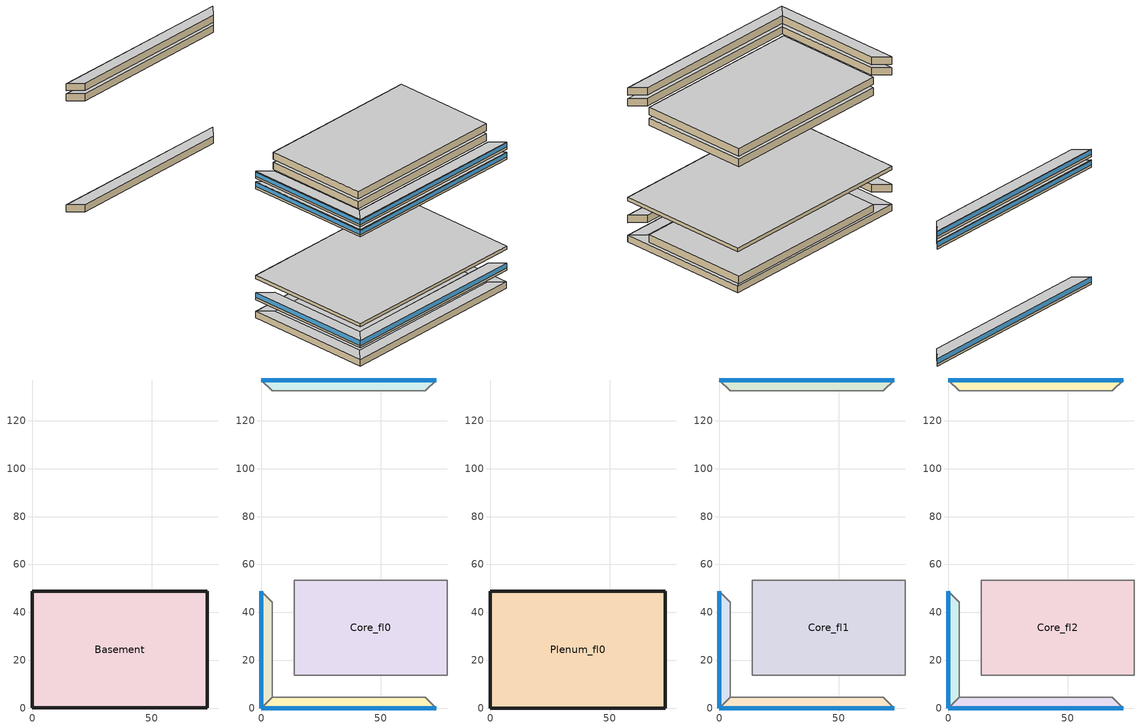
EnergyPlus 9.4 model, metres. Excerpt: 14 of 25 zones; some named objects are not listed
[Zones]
Basement
 floor ground (ext-slab): 73.11,48.78 73.11,0.04 0,0.04 0,48.78 z-7.12
 wall ground (Underground Wall Non-res): 73.11,0.04 73.11,48.78 0,48.78 0,0.04 73.11,0.04 z-7.12:-4.68
 ceiling adiabatic (INT-FLOOR-UNDERSIDE): 4.57,4.61 0,0.04 73.11,0.04 68.53,4.61 z-4.68; 68.53,4.61 73.11,0.04 73.11,48.78 68.53,44.2 z-4.68; 68.53,44.2 73.11,48.78 0,48.78 4.57,44.2 z-4.68; 4.57,44.2 0,48.78 0,0.04 4.57,4.61 z-4.68; 4.57,44.2 4.57,4.61 68.53,4.61 68.53,44.2 z-4.68
Core_fl0
 floor adiabatic (INT-FLOOR-TOPSIDE): 77.68,53.31 77.68,13.72 13.72,13.72 13.72,53.31 z0
 wall to Perimeter_fl0_ZN_2 (int-walls): 77.68,13.72 77.68,53.31 z0:2.74
 wall to Perimeter_fl0_ZN_3 (int-walls): 77.68,53.31 13.72,53.31 z0:2.74
 wall to Perimeter_fl0_ZN_1 (int-walls): 13.72,13.72 77.68,13.72 z0:2.74
 wall to Perimeter_fl0_ZN_4 (int-walls): 13.72,53.31 13.72,13.72 z0:2.74
Perimeter_fl0_ZN_1
 floor adiabatic (INT-FLOOR-TOPSIDE): 68.53,4.57 73.11,0 0,0 4.57,4.57 z0
 wall outside (Mass Non-res Ext Wall): 0,0 73.11,0 z0:2.74
 wall to Perimeter_fl0_ZN_2 (int-walls): 73.11,0 68.53,4.57 z0:2.74
 wall to Perimeter_fl0_ZN_4 (int-walls): 4.57,4.57 0,0 z0:2.74
 window (Window Non-res Fixed): 0,0 73.11,0 z0.91:2.74
Perimeter_fl0_ZN_3
 floor adiabatic (INT-FLOOR-TOPSIDE): 4.57,132.49 0,137.06 73.11,137.06 68.53,132.49 z0
 wall outside (Mass Non-res Ext Wall): 73.11,137.06 0,137.06 z0:2.74
 wall to Perimeter_fl0_ZN_2 (int-walls): 68.53,132.49 73.11,137.06 z0:2.74
 wall to Perimeter_fl0_ZN_4 (int-walls): 0,137.06 4.57,132.49 z0:2.74
 window (Window Non-res Fixed): 73.11,137.06 0,137.06 z0.91:2.74
Perimeter_fl0_ZN_4
 floor adiabatic (INT-FLOOR-TOPSIDE): 4.57,4.57 0,0 0,48.74 4.57,44.16 z0
 wall outside (Mass Non-res Ext Wall): 0,48.74 0,0 z0:2.74
 window (Window Non-res Fixed): 0,48.74 0,0 z0.91:2.74
Plenum_fl0
 floor to Perimeter_fl0_ZN_1 (DropCeiling): 4.57,4.57 68.53,4.57 73.11,0 0,0 z8.23
 floor to Perimeter_fl0_ZN_2 (DropCeiling): 73.11,48.74 73.11,0 68.53,4.57 68.53,44.16 z8.23
 floor to Perimeter_fl0_ZN_3 (DropCeiling): 68.53,44.16 4.57,44.16 0,48.74 73.11,48.74 z8.23
 floor to Perimeter_fl0_ZN_4 (DropCeiling): 4.57,44.16 4.57,4.57 0,0 0,48.74 z8.23
 floor to Core_fl0 (DropCeiling): 68.53,4.57 4.57,4.57 4.57,44.16 68.53,44.16 z8.23
 wall outside (Mass Non-res Ext Wall): 73.11,0 73.11,48.74 0,48.74 0,0 73.11,0 z8.23:9.45
 ceiling adiabatic (INT-FLOOR-UNDERSIDE): 73.11,0 73.11,48.74 0,48.74 0,0 z9.45
Core_fl1
 floor adiabatic (INT-FLOOR-TOPSIDE): 77.68,53.31 77.68,13.72 13.72,13.72 13.72,53.31 z43.59
 wall to Perimeter_fl1_ZN_2 (int-walls): 77.68,13.72 77.68,53.31 z43.59:46.34
 wall to Perimeter_fl1_ZN_3 (int-walls): 77.68,53.31 13.72,53.31 z43.59:46.34
 wall to Perimeter_fl1_ZN_1 (int-walls): 13.72,13.72 77.68,13.72 z43.59:46.34
 wall to Perimeter_fl1_ZN_4 (int-walls): 13.72,53.31 13.72,13.72 z43.59:46.34
 ceiling to Plenum_fl1 (DropCeiling): 13.72,53.31 13.72,13.72 77.68,13.72 77.68,53.31 z46.34
Perimeter_fl1_ZN_1
 floor adiabatic (INT-FLOOR-TOPSIDE): 68.53,4.57 73.11,0 0,0 4.57,4.57 z43.59
 wall outside (Mass Non-res Ext Wall): 0,0 73.11,0 z43.59:46.34
 wall to Perimeter_fl1_ZN_2 (int-walls): 73.11,0 68.53,4.57 z43.59:46.34
 wall to Perimeter_fl1_ZN_4 (int-walls): 4.57,4.57 0,0 z43.59:46.34
 window (Window Non-res Fixed): 0,0 73.11,0 z44.51:46.09
 ceiling to Plenum_fl1 (DropCeiling): 4.57,4.57 0,0 73.11,0 68.53,4.57 z46.34
Perimeter_fl1_ZN_3
 floor adiabatic (INT-FLOOR-TOPSIDE): 4.57,132.49 0,137.06 73.11,137.06 68.53,132.49 z43.59
 wall outside (Mass Non-res Ext Wall): 73.11,137.06 0,137.06 z43.59:46.34
 wall to Perimeter_fl1_ZN_2 (int-walls): 68.53,132.49 73.11,137.06 z43.59:46.34
 wall to Perimeter_fl1_ZN_4 (int-walls): 0,137.06 4.57,132.49 z43.59:46.34
 window (Window Non-res Fixed): 73.11,137.06 0,137.06 z44.51:46.09
 ceiling to Plenum_fl1 (DropCeiling): 68.53,132.49 73.11,137.06 0,137.06 4.57,132.49 z46.34
Perimeter_fl1_ZN_4
 floor adiabatic (INT-FLOOR-TOPSIDE): 4.57,4.57 0,0 0,48.74 4.57,44.16 z43.59
 wall outside (Mass Non-res Ext Wall): 0,48.74 0,0 z43.59:46.34
 window (Window Non-res Fixed): 0,48.74 0,0 z44.51:46.09
 ceiling to Plenum_fl1 (DropCeiling): 4.57,44.16 0,48.74 0,0 4.57,4.57 z46.34
Core_fl2
 floor adiabatic (INT-FLOOR-TOPSIDE): 77.68,53.31 77.68,13.72 13.72,13.72 13.72,53.31 z47.56
 wall to Perimeter_fl2_ZN_2 (int-walls): 77.68,13.72 77.68,53.31 z47.56:50.31
 wall to Perimeter_fl2_ZN_3 (int-walls): 77.68,53.31 13.72,53.31 z47.56:50.31
 wall to Perimeter_fl2_ZN_1 (int-walls): 13.72,13.72 77.68,13.72 z47.56:50.31
 wall to Perimeter_fl2_ZN_4 (int-walls): 13.72,53.31 13.72,13.72 z47.56:50.31
 ceiling to Plenum_fl2 (DropCeiling): 13.72,53.31 13.72,13.72 77.68,13.72 77.68,53.31 z50.31
Perimeter_fl2_ZN_1
 floor adiabatic (INT-FLOOR-TOPSIDE): 68.53,4.57 73.11,0 0,0 4.57,4.57 z47.56
 wall outside (Mass Non-res Ext Wall): 0,0 73.11,0 z47.56:50.31
 wall to Perimeter_fl2_ZN_2 (int-walls): 73.11,0 68.53,4.57 z47.56:50.31
 wall to Perimeter_fl2_ZN_4 (int-walls): 4.57,4.57 0,0 z47.56:50.31
 window (Window Non-res Fixed): 0,0 73.11,0 z48.48:50.06
 ceiling to Plenum_fl2 (DropCeiling): 4.57,4.57 0,0 73.11,0 68.53,4.57 z50.31
Perimeter_fl2_ZN_3
 floor adiabatic (INT-FLOOR-TOPSIDE): 4.57,132.49 0,137.06 73.11,137.06 68.53,132.49 z47.56
 wall outside (Mass Non-res Ext Wall): 73.11,137.06 0,137.06 z47.56:50.31
 wall to Perimeter_fl2_ZN_2 (int-walls): 68.53,132.49 73.11,137.06 z47.56:50.31
 wall to Perimeter_fl2_ZN_4 (int-walls): 0,137.06 4.57,132.49 z47.56:50.31
 window (Window Non-res Fixed): 73.11,137.06 0,137.06 z48.48:50.06
 ceiling to Plenum_fl2 (DropCeiling): 68.53,132.49 73.11,137.06 0,137.06 4.57,132.49 z50.31
Perimeter_fl2_ZN_4
 floor adiabatic (INT-FLOOR-TOPSIDE): 4.57,4.57 0,0 0,48.74 4.57,44.16 z47.56
 wall outside (Mass Non-res Ext Wall): 0,48.74 0,0 z47.56:50.31
 window (Window Non-res Fixed): 0,48.74 0,0 z48.48:50.06
 ceiling to Plenum_fl2 (DropCeiling): 4.57,44.16 0,48.74 0,0 4.57,4.57 z50.31
[Building]
Ref Bldg Large Office New2004_v1.3_5.0: 0, City, 0.04, 0.2, FullInteriorAndExterior, 25, 6
[Site:GroundTemperature:BuildingSurface]
19.91, 19.92, 19.91, 19.93, 19.95, 20.04, 20.33, 20.06, 20.44, 20.09, 19.99, 19.95
[Site:Location]
USA CA-SAN FRANCISCO: 37.62, -122.4, -8, 5
[Site:WaterMainsTemperature]
Correlation: , 13.08, 8
[Construction]
DropCeiling: Std AC02
INT-FLOOR-TOPSIDE: MAT-CC05 4 HW CONCRETE, CP02 CARPET PAD
INT-FLOOR-UNDERSIDE: CP02 CARPET PAD, MAT-CC05 4 HW CONCRETE
InteriorFurnishings: Std Wood 6inch
Mass Non-res Ext Wall: 1IN Stucco, 8IN Concrete HW, Mass NonRes Wall Insulation, 1/2IN Gypsum
Underground Wall Non-res: 8IN Concrete HW, UGWall NonRes Insulation
Window Non-res Fixed: NonRes Fixed Assembly Window
ext-slab: HW CONCRETE, CP02 CARPET PAD
int-walls: 1/2IN Gypsum, 1/2IN Gypsum
[Material]
1/2IN Gypsum: Smooth, 0.0127, 0.16, 784.9, 830, 0.9, 0.92, 0.92
1IN Stucco: Smooth, 0.0253, 0.6918, 1858, 837, 0.9, 0.92, 0.92
8IN CONCRETE HW: Rough, 0.2032, 1.311, 2240, 836.8, 0.9, 0.7, 0.7
HW CONCRETE; MAT-CC05 4 HW CONCRETE: Rough, 0.1016, 1.311, 2240, 836.8, 0.9, 0.7, 0.7
Mass NonRes Wall Insulation: MediumRough, 0.03654, 0.049, 265, 836.8, 0.9, 0.7, 0.7
Std AC02: MediumSmooth, 0.0127, 0.057, 288, 1339, 0.9, 0.7, 0.2
Std Wood 6inch: MediumSmooth, 0.15, 0.12, 540, 1210, 0.9, 0.7, 0.7
UGWall NonRes Insulation: MediumRough, 0.0001, 0.049, 265, 836.8, 0.9, 0.7, 0.7
[Material:NoMass]
CP02 CARPET PAD: VeryRough, 0.2165, 0.9, 0.7, 0.8
[WindowMaterial:SimpleGlazingSystem]
NonRes Fixed Assembly Window: 6.927, 0.39
[ElectricEquipment]
Basement_PlugMisc_Equip: Basement, BLDG_EQUIP_SCH, Watts/Area, , 10.76, , 0, 0.5, 0, General
Core_fl0_PlugMisc_Equip: Core_fl0, BLDG_EQUIP_SCH, Watts/Area, , 10.76, , 0, 0.5, 0, General
Core_fl1_PlugMisc_Equip: Core_fl1, BLDG_EQUIP_SCH, Watts/Area, , 10.76, , 0, 0.5, 0, General
Core_fl2_PlugMisc_Equip: Core_fl2, BLDG_EQUIP_SCH, Watts/Area, , 10.76, , 0, 0.5, 0, General
Perimeter_fl0_ZN_1_PlugMisc_Equip: Perimeter_fl0_ZN_1, BLDG_EQUIP_SCH, Watts/Area, , 10.76, , 0, 0.5, 0, General
Perimeter_fl0_ZN_2_PlugMisc_Equip: Perimeter_fl0_ZN_2, BLDG_EQUIP_SCH, Watts/Area, , 10.76, , 0, 0.5, 0, General
Perimeter_fl0_ZN_3_PlugMisc_Equip: Perimeter_fl0_ZN_3, BLDG_EQUIP_SCH, Watts/Area, , 10.76, , 0, 0.5, 0, General
Perimeter_fl0_ZN_4_PlugMisc_Equip: Perimeter_fl0_ZN_4, BLDG_EQUIP_SCH, Watts/Area, , 10.76, , 0, 0.5, 0, General
Perimeter_fl1_ZN_1_PlugMisc_Equip: Perimeter_fl1_ZN_1, BLDG_EQUIP_SCH, Watts/Area, , 10.76, , 0, 0.5, 0, General
Perimeter_fl2_ZN_1_PlugMisc_Equip: Perimeter_fl2_ZN_1, BLDG_EQUIP_SCH, Watts/Area, , 10.76, , 0, 0.5, 0, General
Perimeter_fl1_ZN_2_PlugMisc_Equip: Perimeter_fl1_ZN_2, BLDG_EQUIP_SCH, Watts/Area, , 10.76, , 0, 0.5, 0, General
Perimeter_fl2_ZN_2_PlugMisc_Equip: Perimeter_fl2_ZN_2, BLDG_EQUIP_SCH, Watts/Area, , 10.76, , 0, 0.5, 0, General
Perimeter_fl1_ZN_3_PlugMisc_Equip: Perimeter_fl1_ZN_3, BLDG_EQUIP_SCH, Watts/Area, , 10.76, , 0, 0.5, 0, General
Perimeter_fl2_ZN_3_PlugMisc_Equip: Perimeter_fl2_ZN_3, BLDG_EQUIP_SCH, Watts/Area, , 10.76, , 0, 0.5, 0, General
Perimeter_fl1_ZN_4_PlugMisc_Equip: Perimeter_fl1_ZN_4, BLDG_EQUIP_SCH, Watts/Area, , 10.76, , 0, 0.5, 0, General
Perimeter_fl2_ZN_4_PlugMisc_Equip: Perimeter_fl2_ZN_4, BLDG_EQUIP_SCH, Watts/Area, , 10.76, , 0, 0.5, 0, General
Perimeter_fl3_ZN_2_PlugMisc_Equip: Perimeter_fl3_ZN_2, BLDG_EQUIP_SCH, Watts/Area, , 10.76, , 0, 0.5, 0, General
[Exterior:FuelEquipment]
Elevators: Electricity, BLDG_ELEVATORS, 244400, Elevators
[Exterior:Lights]
Exterior Facade Lighting: ALWAYS_ON, 51260, AstronomicalClock, Exterior Facade Lighting
[InternalMass]
Basement Internal Mass: InteriorFurnishings, Basement, 7126
Core_fl0 Internal Mass: InteriorFurnishings, Core_fl0, 5065
Core_fl1 Internal Mass: InteriorFurnishings, Core_fl1, 5065
Core_fl2 Internal Mass: InteriorFurnishings, Core_fl2, 5065
Perimeter_fl0_ZN_1 Internal Mass: InteriorFurnishings, Perimeter_fl0_ZN_1, 626.8
Perimeter_fl0_ZN_2 Internal Mass: InteriorFurnishings, Perimeter_fl0_ZN_2, 404
Perimeter_fl0_ZN_3 Internal Mass: InteriorFurnishings, Perimeter_fl0_ZN_3, 626.8
Perimeter_fl0_ZN_4 Internal Mass: InteriorFurnishings, Perimeter_fl0_ZN_4, 404
Perimeter_fl1_ZN_1 Internal Mass: InteriorFurnishings, Perimeter_fl1_ZN_1, 626.8
Perimeter_fl2_ZN_1 Internal Mass: InteriorFurnishings, Perimeter_fl2_ZN_1, 626.8
Perimeter_fl1_ZN_2 Internal Mass: InteriorFurnishings, Perimeter_fl1_ZN_2, 404
Perimeter_fl2_ZN_2 Internal Mass: InteriorFurnishings, Perimeter_fl2_ZN_2, 404
Perimeter_fl1_ZN_3 Internal Mass: InteriorFurnishings, Perimeter_fl1_ZN_3, 626.8
Perimeter_fl2_ZN_3 Internal Mass: InteriorFurnishings, Perimeter_fl2_ZN_3, 626.8
Perimeter_fl1_ZN_4 Internal Mass: InteriorFurnishings, Perimeter_fl1_ZN_4, 404
Perimeter_fl2_ZN_4 Internal Mass: InteriorFurnishings, Perimeter_fl2_ZN_4, 404
Perimeter_fl3_ZN_2 Internal Mass: InteriorFurnishings, Perimeter_fl3_ZN_2, 404
[Lights]
Basement_Lights: Basement, BLDG_LIGHT_SCH, Watts/Area, , 10.76, , 0, 0.7, 0.2, 1, General, No
Core_fl0_Lights: Core_fl0, BLDG_LIGHT_SCH, Watts/Area, , 10.76, , 0, 0.7, 0.2, 1, General, No
Core_fl1_Lights: Core_fl1, BLDG_LIGHT_SCH, Watts/Area, , 10.76, , 0, 0.7, 0.2, 1, General, No
Core_fl2_Lights: Core_fl2, BLDG_LIGHT_SCH, Watts/Area, , 10.76, , 0, 0.7, 0.2, 1, General, No
Perimeter_fl0_ZN_1_Lights: Perimeter_fl0_ZN_1, BLDG_LIGHT_SCH, Watts/Area, , 10.76, , 0, 0.7, 0.2, 1, General, No
Perimeter_fl0_ZN_2_Lights: Perimeter_fl0_ZN_2, BLDG_LIGHT_SCH, Watts/Area, , 10.76, , 0, 0.7, 0.2, 1, General, No
Perimeter_fl0_ZN_3_Lights: Perimeter_fl0_ZN_3, BLDG_LIGHT_SCH, Watts/Area, , 10.76, , 0, 0.7, 0.2, 1, General, No
Perimeter_fl0_ZN_4_Lights: Perimeter_fl0_ZN_4, BLDG_LIGHT_SCH, Watts/Area, , 10.76, , 0, 0.7, 0.2, 1, General, No
Perimeter_fl1_ZN_1_Lights: Perimeter_fl1_ZN_1, BLDG_LIGHT_SCH, Watts/Area, , 10.76, , 0, 0.7, 0.2, 1, General, No
Perimeter_fl2_ZN_1_Lights: Perimeter_fl2_ZN_1, BLDG_LIGHT_SCH, Watts/Area, , 10.76, , 0, 0.7, 0.2, 1, General, No
Perimeter_fl1_ZN_2_Lights: Perimeter_fl1_ZN_2, BLDG_LIGHT_SCH, Watts/Area, , 10.76, , 0, 0.7, 0.2, 1, General, No
Perimeter_fl2_ZN_2_Lights: Perimeter_fl2_ZN_2, BLDG_LIGHT_SCH, Watts/Area, , 10.76, , 0, 0.7, 0.2, 1, General, No
Perimeter_fl1_ZN_3_Lights: Perimeter_fl1_ZN_3, BLDG_LIGHT_SCH, Watts/Area, , 10.76, , 0, 0.7, 0.2, 1, General, No
Perimeter_fl2_ZN_3_Lights: Perimeter_fl2_ZN_3, BLDG_LIGHT_SCH, Watts/Area, , 10.76, , 0, 0.7, 0.2, 1, General, No
Perimeter_fl1_ZN_4_Lights: Perimeter_fl1_ZN_4, BLDG_LIGHT_SCH, Watts/Area, , 10.76, , 0, 0.7, 0.2, 1, General, No
Perimeter_fl2_ZN_4_Lights: Perimeter_fl2_ZN_4, BLDG_LIGHT_SCH, Watts/Area, , 10.76, , 0, 0.7, 0.2, 1, General, No
Perimeter_fl3_ZN_2_Lights: Perimeter_fl3_ZN_2, BLDG_LIGHT_SCH, Watts/Area, , 10.76, , 0, 0.7, 0.2, 1, General, No
[OtherEquipment]
Spawn-Zone-Core_fl1-RadiantGains: None, Core_fl1, Spawn-RadiantGains-Schedule, EquipmentLevel, 0, 0, 0, 0, 1, 0
Spawn-Zone-Core_fl2-RadiantGains: None, Core_fl2, Spawn-RadiantGains-Schedule, EquipmentLevel, 0, 0, 0, 0, 1, 0
Spawn-Zone-Perimeter_fl1_ZN_1-RadiantGains: None, Perimeter_fl1_ZN_1, Spawn-RadiantGains-Schedule, EquipmentLevel, 0, 0, 0, 0, 1, 0
Spawn-Zone-Perimeter_fl2_ZN_1-RadiantGains: None, Perimeter_fl2_ZN_1, Spawn-RadiantGains-Schedule, EquipmentLevel, 0, 0, 0, 0, 1, 0
Spawn-Zone-Perimeter_fl1_ZN_2-RadiantGains: None, Perimeter_fl1_ZN_2, Spawn-RadiantGains-Schedule, EquipmentLevel, 0, 0, 0, 0, 1, 0
Spawn-Zone-Perimeter_fl2_ZN_2-RadiantGains: None, Perimeter_fl2_ZN_2, Spawn-RadiantGains-Schedule, EquipmentLevel, 0, 0, 0, 0, 1, 0
Spawn-Zone-Perimeter_fl1_ZN_3-RadiantGains: None, Perimeter_fl1_ZN_3, Spawn-RadiantGains-Schedule, EquipmentLevel, 0, 0, 0, 0, 1, 0
Spawn-Zone-Perimeter_fl2_ZN_3-RadiantGains: None, Perimeter_fl2_ZN_3, Spawn-RadiantGains-Schedule, EquipmentLevel, 0, 0, 0, 0, 1, 0
Spawn-Zone-Perimeter_fl1_ZN_4-RadiantGains: None, Perimeter_fl1_ZN_4, Spawn-RadiantGains-Schedule, EquipmentLevel, 0, 0, 0, 0, 1, 0
Spawn-Zone-Perimeter_fl2_ZN_4-RadiantGains: None, Perimeter_fl2_ZN_4, Spawn-RadiantGains-Schedule, EquipmentLevel, 0, 0, 0, 0, 1, 0
[People]
Basement People: Basement, BLDG_OCC_SCH, Area/Person, , , 37.16, 0.3, Autocalculate, ACTIVITY_SCH, , No, ZoneAveraged, , WORK_EFF_SCH, ClothingInsulationSchedule, , CLOTHING_SCH, AIR_VELO_SCH, Fanger
Core_fl0 People: Core_fl0, BLDG_OCC_SCH, Area/Person, , , 18.58, 0.3, Autocalculate, ACTIVITY_SCH, , No, ZoneAveraged, , WORK_EFF_SCH, ClothingInsulationSchedule, , CLOTHING_SCH, AIR_VELO_SCH, Fanger
Core_fl1 People: Core_fl1, BLDG_OCC_SCH, Area/Person, , , 18.58, 0.3, Autocalculate, ACTIVITY_SCH, , No, ZoneAveraged, , WORK_EFF_SCH, ClothingInsulationSchedule, , CLOTHING_SCH, AIR_VELO_SCH, Fanger
Core_fl2 People: Core_fl2, BLDG_OCC_SCH, Area/Person, , , 18.58, 0.3, Autocalculate, ACTIVITY_SCH, , No, ZoneAveraged, , WORK_EFF_SCH, ClothingInsulationSchedule, , CLOTHING_SCH, AIR_VELO_SCH, Fanger
Perimeter_fl0_ZN_1 People: Perimeter_fl0_ZN_1, BLDG_OCC_SCH, Area/Person, , , 18.58, 0.3, Autocalculate, ACTIVITY_SCH, , No, ZoneAveraged, , WORK_EFF_SCH, ClothingInsulationSchedule, , CLOTHING_SCH, AIR_VELO_SCH, Fanger
Perimeter_fl0_ZN_2 People: Perimeter_fl0_ZN_2, BLDG_OCC_SCH, Area/Person, , , 18.58, 0.3, Autocalculate, ACTIVITY_SCH, , No, ZoneAveraged, , WORK_EFF_SCH, ClothingInsulationSchedule, , CLOTHING_SCH, AIR_VELO_SCH, Fanger
Perimeter_fl0_ZN_3 People: Perimeter_fl0_ZN_3, BLDG_OCC_SCH, Area/Person, , , 18.58, 0.3, Autocalculate, ACTIVITY_SCH, , No, ZoneAveraged, , WORK_EFF_SCH, ClothingInsulationSchedule, , CLOTHING_SCH, AIR_VELO_SCH, Fanger
Perimeter_fl0_ZN_4 People: Perimeter_fl0_ZN_4, BLDG_OCC_SCH, Area/Person, , , 18.58, 0.3, Autocalculate, ACTIVITY_SCH, , No, ZoneAveraged, , WORK_EFF_SCH, ClothingInsulationSchedule, , CLOTHING_SCH, AIR_VELO_SCH, Fanger
Perimeter_fl1_ZN_1 People: Perimeter_fl1_ZN_1, BLDG_OCC_SCH, Area/Person, , , 18.58, 0.3, Autocalculate, ACTIVITY_SCH, , No, ZoneAveraged, , WORK_EFF_SCH, ClothingInsulationSchedule, , CLOTHING_SCH, AIR_VELO_SCH, Fanger
Perimeter_fl2_ZN_1 People: Perimeter_fl2_ZN_1, BLDG_OCC_SCH, Area/Person, , , 18.58, 0.3, Autocalculate, ACTIVITY_SCH, , No, ZoneAveraged, , WORK_EFF_SCH, ClothingInsulationSchedule, , CLOTHING_SCH, AIR_VELO_SCH, Fanger
Perimeter_fl1_ZN_2 People: Perimeter_fl1_ZN_2, BLDG_OCC_SCH, Area/Person, , , 18.58, 0.3, Autocalculate, ACTIVITY_SCH, , No, ZoneAveraged, , WORK_EFF_SCH, ClothingInsulationSchedule, , CLOTHING_SCH, AIR_VELO_SCH, Fanger
Perimeter_fl2_ZN_2 People: Perimeter_fl2_ZN_2, BLDG_OCC_SCH, Area/Person, , , 18.58, 0.3, Autocalculate, ACTIVITY_SCH, , No, ZoneAveraged, , WORK_EFF_SCH, ClothingInsulationSchedule, , CLOTHING_SCH, AIR_VELO_SCH, Fanger
Perimeter_fl1_ZN_3 People: Perimeter_fl1_ZN_3, BLDG_OCC_SCH, Area/Person, , , 18.58, 0.3, Autocalculate, ACTIVITY_SCH, , No, ZoneAveraged, , WORK_EFF_SCH, ClothingInsulationSchedule, , CLOTHING_SCH, AIR_VELO_SCH, Fanger
Perimeter_fl2_ZN_3 People: Perimeter_fl2_ZN_3, BLDG_OCC_SCH, Area/Person, , , 18.58, 0.3, Autocalculate, ACTIVITY_SCH, , No, ZoneAveraged, , WORK_EFF_SCH, ClothingInsulationSchedule, , CLOTHING_SCH, AIR_VELO_SCH, Fanger
Perimeter_fl1_ZN_4 People: Perimeter_fl1_ZN_4, BLDG_OCC_SCH, Area/Person, , , 18.58, 0.3, Autocalculate, ACTIVITY_SCH, , No, ZoneAveraged, , WORK_EFF_SCH, ClothingInsulationSchedule, , CLOTHING_SCH, AIR_VELO_SCH, Fanger
Perimeter_fl2_ZN_4 People: Perimeter_fl2_ZN_4, BLDG_OCC_SCH, Area/Person, , , 18.58, 0.3, Autocalculate, ACTIVITY_SCH, , No, ZoneAveraged, , WORK_EFF_SCH, ClothingInsulationSchedule, , CLOTHING_SCH, AIR_VELO_SCH, Fanger
Perimeter_fl3_ZN_2 People: Perimeter_fl3_ZN_2, BLDG_OCC_SCH, Area/Person, , , 18.58, 0.3, Autocalculate, ACTIVITY_SCH, , No, ZoneAveraged, , WORK_EFF_SCH, ClothingInsulationSchedule, , CLOTHING_SCH, AIR_VELO_SCH, Fanger
[UtilityCost:Charge:Simple]
SummerOnPeakDemandCharge: PGE_E-19_MediumGeneralTOUDemandService, PeakDemand, Summer, DemandCharges, 13.51
SummerMidPeakDemandCharge: PGE_E-19_MediumGeneralTOUDemandService, MidPeakDemand, Summer, DemandCharges, 3.75
SummerDemandCharge: PGE_E-19_MediumGeneralTOUDemandService, totalDemand, Summer, DemandCharges, 3.18
WinterMidPeakDemandCharge: PGE_E-19_MediumGeneralTOUDemandService, MidPeakDemand, Winter, DemandCharges, 3.69
[Zone]
Basement: 0, 0, 0.04, -2.239, 1, 1, , , Autocalculate, , , Yes
Core_fl0: 0, 4.573, 4.573, 0, 1, 1, , , Autocalculate, , , Yes
Core_fl1: 0, 4.573, 4.573, 3.9632, 1, 1, , , Autocalculate, , , Yes
Core_fl2: 0, 4.573, 4.573, 7.9264, 1, 1, , , Autocalculate, , , Yes
Plenum_fl0: 0, 0, 0, 2.744, 1, 1, , , Autocalculate, , , No
Perimeter_fl0_ZN_1; Perimeter_fl0_ZN_4: 0, 0, 0, 0, 1, 1, , , Autocalculate, , , Yes
Perimeter_fl0_ZN_2: 0, 68.53, 0, 0, 1, 1, , , Autocalculate, , , Yes
Perimeter_fl0_ZN_3: 0, 0, 44.16, 0, 1, 1, , , Autocalculate, , , Yes
Perimeter_fl1_ZN_1; Perimeter_fl1_ZN_4: 0, 0, 0, 3.9632, 1, 1, , , Autocalculate, , , Yes
Perimeter_fl2_ZN_1; Perimeter_fl2_ZN_4: 0, 0, 0, 7.9264, 1, 1, , , Autocalculate, , , Yes
Perimeter_fl1_ZN_2: 0, 68.53, 0, 3.9632, 1, 1, , , Autocalculate, , , Yes
Perimeter_fl2_ZN_2: 0, 68.53, 0, 7.9264, 1, 1, , , Autocalculate, , , Yes
Perimeter_fl1_ZN_3: 0, 0, 44.16, 3.9632, 1, 1, , , Autocalculate, , , Yes
Perimeter_fl2_ZN_3: 0, 0, 44.16, 7.9264, 1, 1, , , Autocalculate, , , Yes
Perimeter_fl3_ZN_2: 0, 68.53, 0, 11.8896, 1, 1, , , Autocalculate, , , Yes
